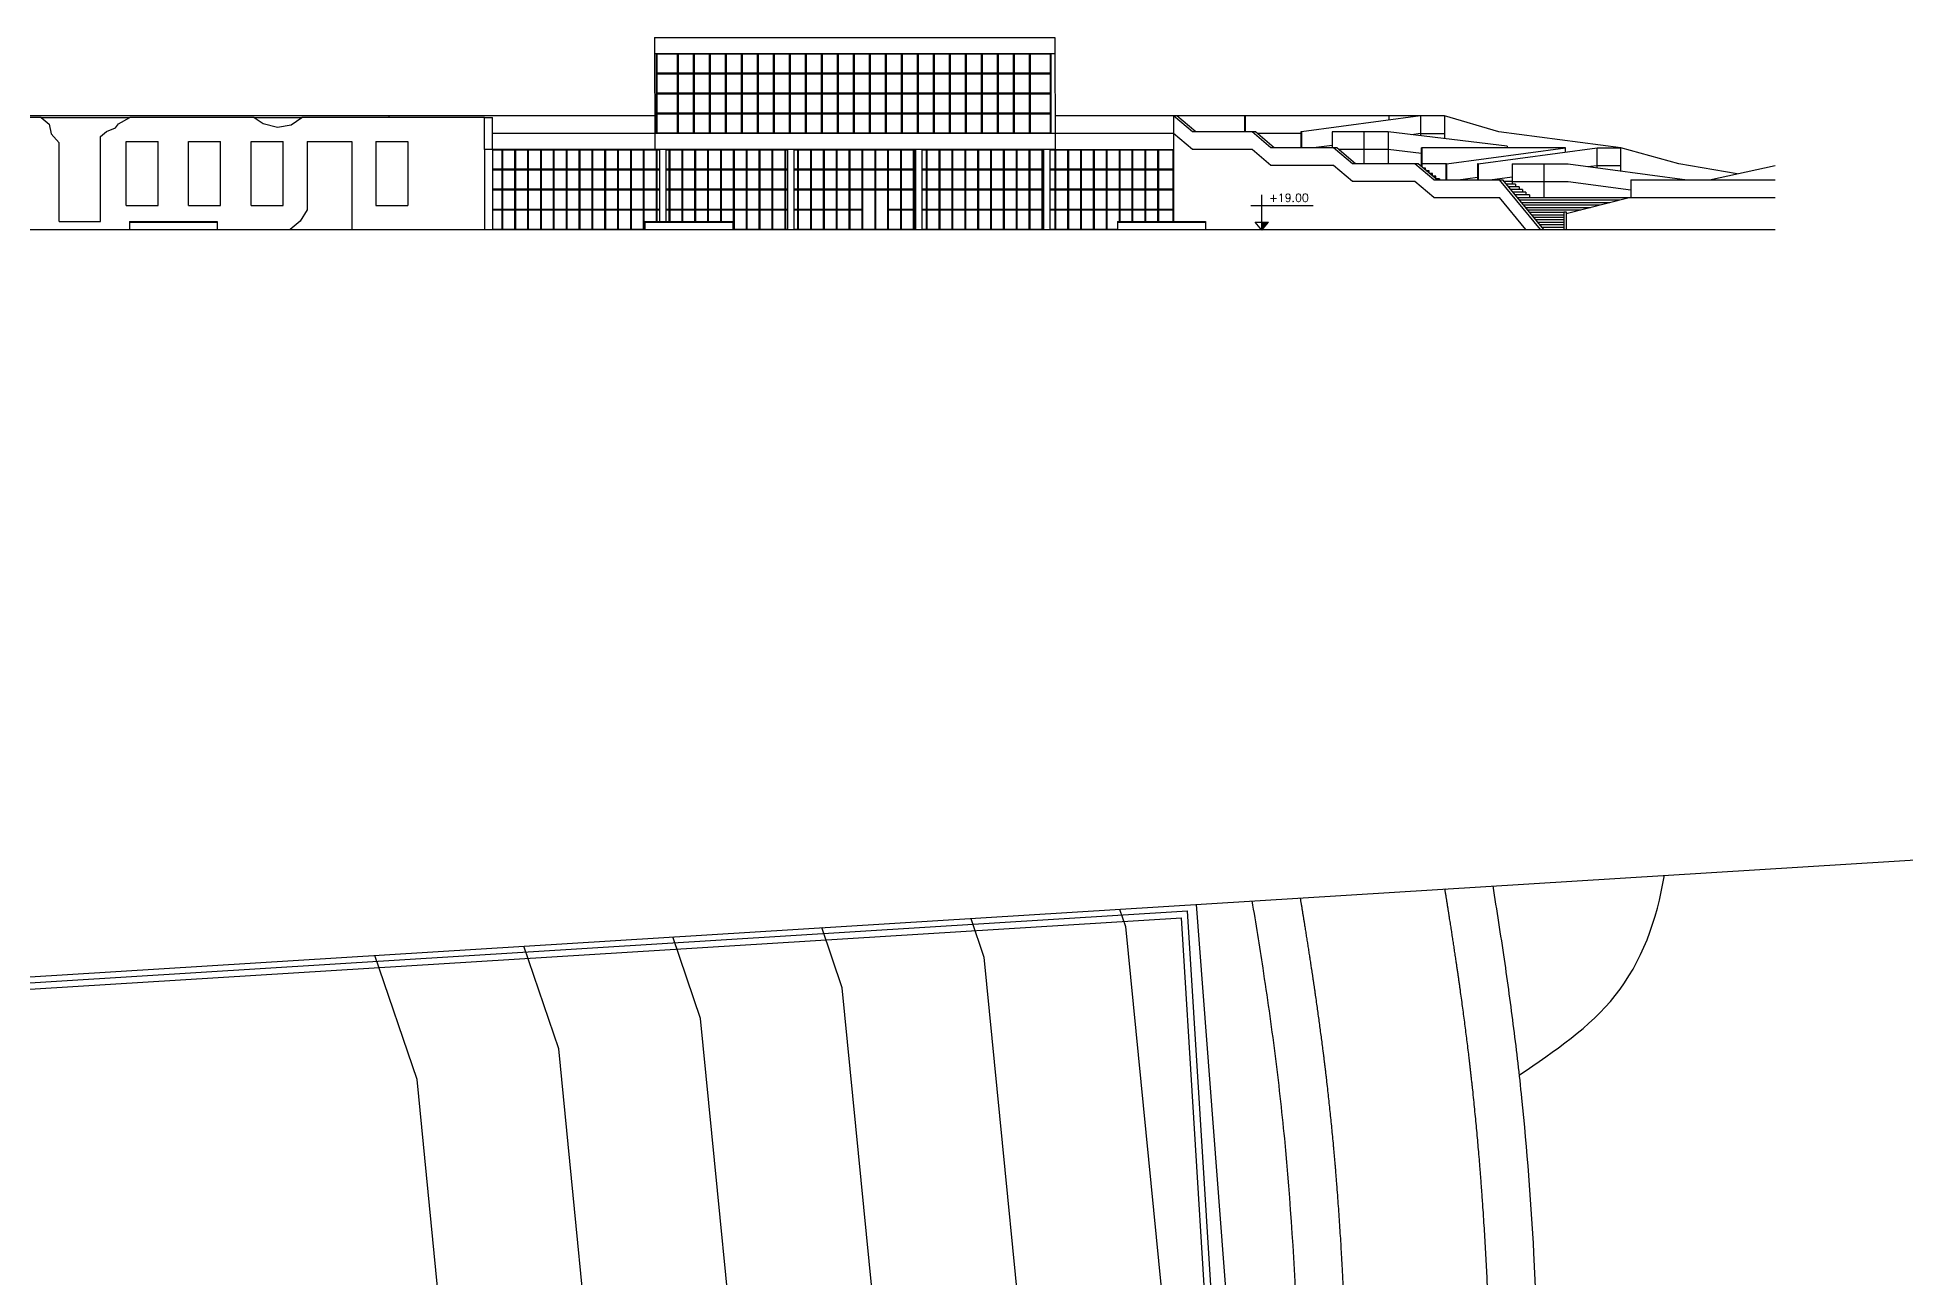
# Model space of a CAD drawing. Header units: millimetres. Extents: x 55520 to 96084, y -58491 to -49645.
# Drawn here: x 60601.8 to 60718.5, y -57414.5 to -57337 of the extents above; entities that cross this region are included whole.
import ezdxf
from ezdxf.enums import TextEntityAlignment as Align

# ---------------------------------------------------------------- set-up
doc = ezdxf.new("R2010")
doc.units = ezdxf.units.MM
for name, color, linetype in [('Alvenaria Corte', 30, 'Continuous'), ('Alvenaria Vista', 40, 'Continuous'), ('ARQ-COTAS', 1, 'Continuous'), ('ARQ-SÍMBOLOS', 2, 'Continuous'), ('ARQ-TEXTO2', 2, 'Continuous'), ('Caminhos Principais', 13, 'Continuous'), ('Cinza', 9, 'Continuous'), ('Curvas de Nível', 10, 'Continuous'), ('Edificações', 6, 'Continuous'), ('Linha Fina', 100, 'Continuous'), ('Pilares', 181, 'Continuous')]:
    doc.layers.add(name, color=color, linetype=linetype)
doc.styles.add('ROMANS', font='romans.shx')

# ---------------------------------------------------------------- blocks, each defined once
blk = doc.blocks.new('Nível_Fachada')
at = {"layer": 'ARQ-SÍMBOLOS'}
h = blk.add_hatch(color=1, dxfattribs=at)
h.dxf.hatch_style = 1
h.paths.add_polyline_path([(0.167, 0.202), (0, 0.202), (0, 0)])
at = {"layer": 'ARQ-SÍMBOLOS', "color": 1}
for p, q in [((-0.271, 0.613), (1.29, 0.613)), ((0, 0), (0, 0.884)), ((-0.167, 0.202), (0.167, 0.202)), ((0, 0), (-0.167, 0.202)), ((0, 0), (0.167, 0.202))]:
    blk.add_line(p, q, dxfattribs=at)
at = {"layer": 'ARQ-TEXTO2', "style": 'ROMANS'}
blk.add_attdef('NIVEL-ACABADO', text='', height=0.2, dxfattribs=at).set_placement((0.182, 0.647), align=Align.BOTTOM_LEFT)

msp = doc.modelspace()

# ---------------------------------------------------------------- linework, layer by layer
at = {"layer": 'Alvenaria Corte', "color": 1}
for p, q in [((60697.253, -57343.911), (60688.244, -57343.911)), ((60688.244, -57345.011), (60688.244, -57343.911)), ((60688.284, -57345.011), (60688.284, -57343.911)), ((60689.812, -57344.911), (60697.253, -57343.911)), ((60691.781, -57344.911), (60699.221, -57343.911)), ((60697.253, -57344.163), (60697.253, -57343.911)), ((60699.221, -57345.155), (60699.221, -57343.911)), ((60699.221, -57343.911), (60700.709, -57343.911)), ((60700.709, -57345.355), (60700.709, -57343.911)), ((60688.284, -57345.011), (60688.162, -57345.011)), ((60688.284, -57344.011), (60688.244, -57344.011)), ((60689.812, -57344.911), (60688.284, -57344.911)), ((60688.284, -57345.115), (60688.284, -57345.011)), ((60689.772, -57344.911), (60689.772, -57345.911)), ((60689.812, -57344.911), (60689.772, -57344.911)), ((60689.812, -57344.911), (60689.812, -57345.911)), ((60691.741, -57344.911), (60691.741, -57345.911)), ((60691.781, -57344.911), (60691.741, -57344.911)), ((60691.781, -57344.911), (60691.781, -57345.911)), ((60693.91, -57344.911), (60697.409, -57344.911)), ((60693.91, -57344.911), (60693.91, -57346.011)), ((60695.919, -57347.011), (60695.919, -57344.911)), ((60697.409, -57344.911), (60704.846, -57345.911)), ((60698.626, -57345.075), (60699.221, -57345.011)), ((60699.221, -57345.011), (60700.709, -57345.011)), ((60688.501, -57345.178), (60688.358, -57345.178)), ((60688.501, -57345.3), (60688.501, -57345.178)), ((60688.718, -57345.345), (60688.554, -57345.345)), ((60688.718, -57345.484), (60688.718, -57345.345)), ((60688.935, -57345.511), (60688.75, -57345.511)), ((60688.935, -57345.668), (60688.935, -57345.511)), ((60689.152, -57345.678), (60688.947, -57345.678)), ((60689.369, -57345.845), (60689.143, -57345.845)), ((60689.152, -57345.845), (60689.152, -57345.678)), ((60689.369, -57345.845), (60689.369, -57345.911)), ((60690.543, -57345.911), (60691.741, -57345.747)), ((60692.512, -57345.911), (60693.91, -57345.72)), ((60693.91, -57346.011), (60693.41, -57346.011)), ((60694.126, -57346.178), (60693.548, -57346.178)), ((60693.91, -57346.011), (60693.91, -57346.178)), ((60693.91, -57346.011), (60697.409, -57346.011)), ((60694.126, -57346.178), (60694.126, -57346.345)), ((60697.409, -57346.011), (60701.328, -57346.538)), ((60701.328, -57345.911), (60701.328, -57347.011)), ((60701.328, -57345.911), (60710.346, -57345.911)), ((60694.343, -57346.345), (60693.686, -57346.345)), ((60694.56, -57346.511), (60693.823, -57346.511)), ((60694.777, -57346.678), (60693.961, -57346.678)), ((60694.994, -57346.845), (60694.098, -57346.845)), ((60694.236, -57347.011), (60701.22, -57347.011)), ((60694.343, -57346.345), (60694.343, -57346.511)), ((60694.363, -57347.165), (60700.617, -57347.165)), ((60694.49, -57347.319), (60700.013, -57347.319)), ((60694.56, -57346.511), (60694.56, -57346.678)), ((60694.617, -57347.473), (60699.409, -57347.473)), ((60694.777, -57346.678), (60694.777, -57346.845)), ((60694.994, -57346.845), (60694.994, -57347.011)), ((60694.744, -57347.627), (60698.806, -57347.627)), ((60694.871, -57347.781), (60698.202, -57347.781)), ((60694.998, -57347.934), (60697.147, -57347.934)), ((60695.125, -57348.088), (60697.147, -57348.088)), ((60695.252, -57348.242), (60697.147, -57348.242)), ((60695.379, -57348.396), (60697.147, -57348.396)), ((60695.506, -57348.55), (60697.147, -57348.55)), ((60695.634, -57348.704), (60697.147, -57348.704)), ((60695.761, -57348.857), (60697.147, -57348.857))]:
    msp.add_line(p, q, dxfattribs=at)
at = {"layer": 'Alvenaria Corte'}
for p, q in [((60629.689, -57344.011), (60629.689, -57349.011)), ((60630.189, -57344.011), (60629.689, -57344.011)), ((60630.189, -57344.011), (60630.189, -57349.011)), ((60697.147, -57347.911), (60697.147, -57349.011)), ((60697.147, -57347.911), (60697.297, -57347.911)), ((60697.297, -57347.911), (60697.297, -57349.011)), ((60494.901, -57402.662), (60673.623, -57391.574)), ((60680.164, -57497.001), (60673.623, -57391.574)), ((60494.937, -57403.061), (60673.249, -57391.998)), ((60679.74, -57496.627), (60673.249, -57391.998))]:
    msp.add_line(p, q, dxfattribs=at)
at = {"layer": 'Alvenaria Corte', "color": 1}
msp.add_lwpolyline([(60707.969, -57345.532), (60704.325, -57344.911), (60700.709, -57343.911), (60693.075, -57342.911), (60689.677, -57341.911)], dxfattribs=at)
at = {"layer": 'Alvenaria Vista'}
for p, q in [((60640.326, -57337.011), (60665.325, -57337.011)), ((60640.326, -57337.011), (60640.346, -57344.011)), ((60640.328, -57338.011), (60665.328, -57338.011)), ((60665.096, -57343.011), (60665.096, -57338.011)), ((60665.325, -57337.011), (60665.345, -57344.011)), ((60601.996, -57342.011), (60598.414, -57342.011)), ((60615.297, -57342.011), (60607.531, -57342.011)), ((60629.689, -57342.011), (60618.278, -57342.011)), ((60629.689, -57342.011), (60630.189, -57342.011)), ((60629.689, -57344.011), (60629.689, -57342.011)), ((60630.189, -57344.011), (60630.189, -57342.011)), ((60603.105, -57348.511), (60603.105, -57343.603)), ((60605.705, -57348.511), (60605.705, -57343.197)), ((60665.343, -57343.011), (60640.343, -57343.011)), ((60665.345, -57344.011), (60640.346, -57344.011)), ((60640.652, -57348.511), (60640.652, -57344.011)), ((60641.052, -57348.511), (60641.052, -57344.011)), ((60648.652, -57349.011), (60648.652, -57344.011)), ((60649.052, -57349.011), (60649.052, -57344.011)), ((60656.652, -57349.011), (60656.652, -57344.011)), ((60657.052, -57349.011), (60657.052, -57344.011)), ((60664.652, -57349.011), (60664.652, -57344.011)), ((60665.052, -57349.011), (60665.052, -57344.011)), ((60689.013, -57345.911), (60687.836, -57344.911)), ((60689.221, -57345.911), (60688.044, -57344.911)), ((60689.013, -57347.011), (60687.836, -57346.011)), ((60689.013, -57345.911), (60693.328, -57345.911)), ((60695.68, -57349.011), (60693.12, -57345.911)), ((60695.888, -57349.011), (60693.328, -57345.911)), ((60689.013, -57347.011), (60693.12, -57347.011)), ((60694.771, -57349.011), (60693.12, -57347.011)), ((60701.22, -57347.011), (60710.346, -57347.011)), ((60603.105, -57348.511), (60605.705, -57348.511))]:
    msp.add_line(p, q, dxfattribs=at)
at = {"layer": 'Alvenaria Vista', "color": 1}
for p, q in [((60640.343, -57341.911), (60582.586, -57341.911)), ((60672.958, -57341.911), (60665.339, -57341.911)), ((60673.948, -57342.911), (60672.75, -57341.911)), ((60672.75, -57341.911), (60672.75, -57348.511)), ((60674.156, -57342.911), (60672.958, -57341.911)), ((60607.305, -57347.511), (60607.305, -57343.511)), ((60607.305, -57343.511), (60609.305, -57343.511)), ((60609.305, -57347.511), (60609.305, -57343.511)), ((60611.205, -57347.511), (60611.205, -57343.511)), ((60611.205, -57343.511), (60613.205, -57343.511)), ((60613.205, -57347.511), (60613.205, -57343.511)), ((60615.105, -57347.511), (60615.105, -57343.511)), ((60615.105, -57343.511), (60617.105, -57343.511)), ((60617.105, -57347.511), (60617.105, -57343.511)), ((60618.605, -57343.511), (60618.605, -57347.79)), ((60618.605, -57343.511), (60621.406, -57343.511)), ((60621.406, -57343.511), (60621.406, -57349.011)), ((60622.906, -57343.511), (60622.906, -57347.511)), ((60622.906, -57343.511), (60624.906, -57343.511)), ((60624.906, -57343.511), (60624.906, -57347.511)), ((60640.343, -57343.011), (60630.189, -57343.011)), ((60672.75, -57343.011), (60665.339, -57343.011)), ((60673.948, -57344.011), (60672.75, -57343.011)), ((60677.869, -57342.911), (60673.948, -57342.911)), ((60678.838, -57343.911), (60677.661, -57342.911)), ((60679.046, -57343.911), (60677.869, -57342.911)), ((60682.956, -57343.911), (60678.838, -57343.911)), ((60683.926, -57344.911), (60682.748, -57343.911)), ((60684.134, -57344.911), (60682.956, -57343.911)), ((60640.346, -57344.011), (60630.189, -57344.011)), ((60665.345, -57344.011), (60672.75, -57344.011)), ((60677.661, -57344.011), (60673.948, -57344.011)), ((60678.838, -57345.011), (60677.661, -57344.011)), ((60682.748, -57345.011), (60678.838, -57345.011)), ((60683.926, -57346.011), (60682.748, -57345.011)), ((60688.044, -57344.911), (60683.926, -57344.911)), ((60687.836, -57346.011), (60683.926, -57346.011)), ((60607.305, -57347.511), (60609.305, -57347.511)), ((60607.501, -57348.511), (60607.501, -57349.011)), ((60607.501, -57348.511), (60612.995, -57348.511)), ((60607.501, -57348.561), (60612.995, -57348.561)), ((60611.205, -57347.511), (60613.205, -57347.511)), ((60612.995, -57348.511), (60612.995, -57349.011)), ((60615.105, -57347.511), (60617.105, -57347.511)), ((60622.906, -57347.511), (60624.906, -57347.511)), ((60639.717, -57348.511), (60639.717, -57349.011)), ((60639.717, -57348.511), (60645.21, -57348.511)), ((60639.717, -57348.561), (60645.21, -57348.561)), ((60645.21, -57348.511), (60645.21, -57349.011)), ((60669.252, -57348.511), (60669.252, -57349.011)), ((60669.252, -57348.511), (60674.745, -57348.511)), ((60669.252, -57348.561), (60674.745, -57348.561)), ((60674.745, -57348.511), (60674.745, -57349.011))]:
    msp.add_line(p, q, dxfattribs=at)
at = {"layer": 'Alvenaria Vista'}
for points in [[(60601.996, -57342.011), (60602.498, -57342.433), (60602.618, -57343.03), (60603.105, -57343.603)], [(60605.705, -57343.197), (60606.072, -57342.887), (60606.634, -57342.66), (60606.825, -57342.421), (60607.531, -57342.011)], [(60615.297, -57342.011), (60615.856, -57342.393), (60616.763, -57342.628), (60617.62, -57342.48), (60618.278, -57342.011)], [(60706.236, -57345.911), (60710.346, -57345.011)], [(60697.297, -57348.011), (60701.22, -57347.011)]]:
    msp.add_lwpolyline(points, dxfattribs=at)
at = {"layer": 'Alvenaria Vista', "color": 1}
msp.add_lwpolyline([(60618.605, -57347.79), (60618.182, -57348.486), (60617.55, -57349.011)], dxfattribs=at)
at = {"layer": 'Alvenaria Vista'}
msp.add_open_spline([(60790.775, -57597.925), (60728.185, -57615.952), (60665.595, -57633.978), (60603.005, -57652.005), (60592.83, -57653.565), (60582.655, -57655.124), (60572.481, -57656.684), (60559.972, -57655.216), (60547.464, -57653.749), (60534.956, -57652.282), (60526.601, -57645.129), (60518.246, -57637.976), (60509.892, -57630.823), (60506.602, -57573.917), (60503.313, -57517.011), (60500.024, -57460.105), (60498.305, -57440.833), (60496.586, -57421.56), (60494.868, -57402.288)], degree=3, knots=[20.3224163, 20.3224163, 20.3224163, 20.3224163, 21.3053757, 21.3053757, 21.3053757, 22.3053757, 22.3053757, 22.3053757, 23.3053757, 23.3053757, 23.3053757, 24.3053757, 24.3053757, 24.3053757, 25.3053757, 25.3053757, 25.3053757, 25.5933686, 25.5933686, 25.5933686, 25.5933686], dxfattribs=at)
at = {"layer": 'ARQ-COTAS'}
msp.add_lwpolyline([(60344.416, -57411.622), (60777.55, -57384.75), (60797.729, -57710.008), (60364.595, -57736.88)], close=True, dxfattribs=at)
at = {"layer": 'Caminhos Principais'}
for points, weights, knots in [([(60788.593, -57562.76), (60787.662, -57563.218), (60786.737, -57563.69), (60782.873, -57565.724), (60779.994, -57567.399), (60777.178, -57569.173), (60777.176, -57569.174), (60777.174, -57569.176), (60777.172, -57569.177), (60777.004, -57569.282), (60776.837, -57569.388), (60776.67, -57569.493), (60776.028, -57569.898), (60775.269, -57569.914), (60774.61, -57569.536), (60774.437, -57569.437), (60774.263, -57569.338), (60774.09, -57569.239), (60774.09, -57569.238), (60774.089, -57569.238), (60774.088, -57569.238), (60771.828, -57567.942), (60769.544, -57566.654), (60765.107, -57564.228), (60762.96, -57563.087), (60758.949, -57561.042), (60757.105, -57560.134), (60753.411, -57558.348), (60751.559, -57557.469), (60744.32, -57554.047), (60738.969, -57551.538), (60728.852, -57546.172), (60724.094, -57543.318), (60718.112, -57538.773), (60716.442, -57537.372), (60713.712, -57534.795), (60712.607, -57533.654), (60710.52, -57531.27), (60709.534, -57530.023), (60707.664, -57527.415), (60706.78, -57526.057), (60703.993, -57521.348), (60702.311, -57517.771), (60699.433, -57510.213), (60698.235, -57506.231), (60696.255, -57498.022), (60695.474, -57493.797), (60694.413, -57486.437), (60694.055, -57483.323), (60693.484, -57477.113), (60693.27, -57474.015), (60692.767, -57464.227), (60692.682, -57457.56), (60692.673, -57441.457), (60692.834, -57432.047), (60692.561, -57419.403), (60692.447, -57416.145), (60692.112, -57410.16), (60691.911, -57407.433), (60691.457, -57402.702), (60691.229, -57400.697), (60690.713, -57396.716), (60690.426, -57394.736), (60689.987, -57391.908), (60689.851, -57391.053), (60689.711, -57390.199)], [1, 1, 1, 1, 1, 1, 1, 1, 1, 1, 1, 1, 0.904733183941, 0.904733183941, 1, 1, 1, 1, 1, 1, 1, 1, 1, 1, 1, 1, 1, 1, 1, 1, 1, 1, 1, 1, 1, 1, 1, 1, 1, 1, 1, 1, 1, 1, 1, 1, 1, 1, 1, 1, 1, 1, 1, 1, 1, 1, 1, 1, 1, 1, 1, 1, 1, 1, 1, 1], [379.7088408, 379.7088408, 379.7088408, 379.7088408, 382.7071075, 382.7071075, 392.3315388, 392.3315388, 392.3315388, 392.3391053, 392.3391053, 392.3391053, 392.9109723, 392.9109723, 392.9109723, 393.9933386, 393.9933386, 393.9933386, 394.5902903, 394.5902903, 394.5902903, 394.592674, 394.592674, 394.592674, 402.3867495, 402.3867495, 409.486967, 409.486967, 415.4137723, 415.4137723, 421.3405775, 421.3405775, 438.6317451, 438.6317451, 455.9229128, 455.9229128, 463.154846, 463.154846, 468.5563856, 468.5563856, 473.9579251, 473.9579251, 479.3594647, 479.3594647, 492.0118511, 492.0118511, 504.6642375, 504.6642375, 517.3166239, 517.3166239, 526.4992171, 526.4992171, 535.6818103, 535.6818103, 555.5778064, 555.5778064, 583.894567, 583.894567, 593.7399977, 593.7399977, 601.9956603, 601.9956603, 608.0686831, 608.0686831, 614.141706, 614.141706, 616.7792775, 616.7792775, 616.7792775, 616.7792775]), ([(60731.359, -57607.542), (60735.156, -57603.879), (60738.979, -57600.213), (60746.08, -57593.611), (60749.333, -57590.663), (60756.28, -57584.626), (60759.992, -57581.54), (60763.825, -57578.573), (60763.826, -57578.572), (60763.828, -57578.571), (60763.829, -57578.57), (60764.23, -57578.26), (60764.63, -57577.95), (60765.031, -57577.64), (60765.575, -57577.219), (60765.854, -57576.589), (60765.801, -57575.902), (60765.747, -57575.216), (60765.373, -57574.637), (60764.77, -57574.306), (60764.325, -57574.061), (60763.881, -57573.817), (60763.436, -57573.573), (60763.435, -57573.572), (60763.435, -57573.572), (60763.434, -57573.571), (60761.64, -57572.586), (60759.834, -57571.617), (60756.554, -57569.916), (60755.084, -57569.176), (60752.1, -57567.707), (60750.59, -57566.978), (60746.02, -57564.799), (60742.923, -57563.352), (60736.725, -57560.386), (60733.622, -57558.866), (60726.337, -57555.052), (60722.193, -57552.681), (60715.031, -57547.838), (60711.945, -57545.456), (60707.859, -57541.662), (60706.673, -57540.472), (60704.403, -57537.98), (60703.322, -57536.681), (60701.281, -57533.998), (60700.317, -57532.614), (60697.589, -57528.35), (60695.987, -57525.359), (60693.159, -57519.159), (60691.933, -57515.949), (60688.585, -57505.649), (60687.034, -57498.297), (60685.552, -57488.061), (60685.21, -57485.183), (60684.648, -57479.465), (60684.429, -57476.621), (60683.916, -57468.144), (60683.767, -57462.562), (60683.585, -57445.17), (60683.882, -57433.609), (60683.549, -57419.178), (60683.431, -57416.02), (60683.091, -57410.177), (60682.886, -57407.487), (60682.428, -57402.936), (60682.207, -57401.067), (60681.708, -57397.315), (60681.431, -57395.436), (60680.988, -57392.622), (60680.837, -57391.691), (60680.682, -57390.76)], [1, 1, 1, 1, 1, 1, 1, 1, 1, 1, 1, 1, 1, 1, 0.919934982122, 0.919934982122, 1, 0.919934982122, 0.919934982122, 1, 1, 1, 1, 1, 1, 1, 1, 1, 1, 1, 1, 1, 1, 1, 1, 1, 1, 1, 1, 1, 1, 1, 1, 1, 1, 1, 1, 1, 1, 1, 1, 1, 1, 1, 1, 1, 1, 1, 1, 1, 1, 1, 1, 1, 1, 1, 1, 1, 1, 1, 1], [3.300707, 3.300707, 3.300707, 3.300707, 19.1462391, 19.1462391, 32.1447126, 32.1447126, 46.2232747, 46.2232747, 46.2232747, 46.228431, 46.228431, 46.228431, 47.6993674, 47.6993674, 47.6993674, 48.6896462, 48.6896462, 48.6896462, 49.679925, 49.679925, 49.679925, 51.2199004, 51.2199004, 51.2199004, 51.2231266, 51.2231266, 51.2231266, 57.4374364, 57.4374364, 62.3872551, 62.3872551, 67.3370738, 67.3370738, 77.2367112, 77.2367112, 87.1363486, 87.1363486, 100.8303464, 100.8303464, 112.0941348, 112.0941348, 116.9322561, 116.9322561, 121.7703773, 121.7703773, 126.6084985, 126.6084985, 136.2847409, 136.2847409, 145.9609833, 145.9609833, 166.6496983, 166.6496983, 174.7380565, 174.7380565, 182.8264147, 182.8264147, 199.0031311, 199.0031311, 233.856655, 233.856655, 243.7192597, 243.7192597, 252.2439902, 252.2439902, 258.2313246, 258.2313246, 264.218659, 264.218659, 267.1683497, 267.1683497, 267.1683497, 267.1683497])]:
    msp.add_rational_spline(points, weights, degree=3, knots=knots, dxfattribs=at)
for points, knots in [([(60788.393, -57559.523), (60787.662, -57559.872), (60786.936, -57560.229), (60783.719, -57561.853), (60781.276, -57563.2), (60777.77, -57565.275), (60776.67, -57565.948), (60775.579, -57566.634), (60775.39, -57566.526), (60775.201, -57566.418), (60773.015, -57565.169), (60770.995, -57564.032), (60767.006, -57561.845), (60765.041, -57560.794), (60761.873, -57559.161), (60760.696, -57558.568), (60758.345, -57557.403), (60757.167, -57556.829), (60753.634, -57555.128), (60751.281, -57554.02), (60744.291, -57550.716), (60739.722, -57548.538), (60731.097, -57543.97), (60727.044, -57541.581), (60720.756, -57537.097), (60718.327, -57535.1), (60715.423, -57532.238), (60714.719, -57531.498), (60713.258, -57529.856), (60712.507, -57528.938), (60711.059, -57527.027), (60710.365, -57526.036), (60708.367, -57522.957), (60707.15, -57520.766), (60703.72, -57513.616), (60701.878, -57508.248), (60699.017, -57496.916), (60697.996, -57490.956), (60696.955, -57482.185), (60696.691, -57479.415), (60696.269, -57473.884), (60696.111, -57471.12), (60695.76, -57462.83), (60695.688, -57457.306), (60695.665, -57443.381), (60695.796, -57434.977), (60695.643, -57422.018), (60695.522, -57417.476), (60695.094, -57409.71), (60694.851, -57406.488), (60694.372, -57401.808), (60694.204, -57400.352), (60693.838, -57397.462), (60693.64, -57396.026), (60693.206, -57393.06), (60692.967, -57391.533), (60692.72, -57390.013)], [648.6141934, 648.6141934, 648.6141934, 648.6141934, 650.8894066, 650.8894066, 658.7575786, 658.7575786, 662.4076466, 662.4076466, 662.4076466, 663.0563843, 663.0563843, 669.889763, 669.889763, 676.3361777, 676.3361777, 680.087669, 680.087669, 683.8391603, 683.8391603, 691.3421429, 691.3421429, 706.3388299, 706.3388299, 721.335517, 721.335517, 732.2650832, 732.2650832, 735.9601657, 735.9601657, 740.2703035, 740.2703035, 744.5804412, 744.5804412, 753.2007168, 753.2007168, 771.2526962, 771.2526962, 789.3046755, 789.3046755, 797.6097083, 797.6097083, 805.914741, 805.914741, 822.5248065, 822.5248065, 847.7644306, 847.7644306, 861.3504016, 861.3504016, 870.9602457, 870.9602457, 875.2966967, 875.2966967, 879.6331477, 879.6331477, 884.2905991, 884.2905991, 884.2905991, 884.2905991]), ([(60727.964, -57606.649), (60735.485, -57599.388), (60743.118, -57592.057), (60754.33, -57582.359), (60757.461, -57579.753), (60761.117, -57576.878), (60761.552, -57576.539), (60761.989, -57576.201), (60761.321, -57575.834), (60760.651, -57575.469), (60758.737, -57574.437), (60757.488, -57573.777), (60755.298, -57572.647), (60754.359, -57572.172), (60752.456, -57571.223), (60751.494, -57570.752), (60748.583, -57569.34), (60746.608, -57568.402), (60740.621, -57565.572), (60736.546, -57563.66), (60728.439, -57559.588), (60724.405, -57557.428), (60716.59, -57552.63), (60712.806, -57549.99), (60707.766, -57545.697), (60706.305, -57544.346), (60703.996, -57541.995), (60703.112, -57541.038), (60701.407, -57539.063), (60700.59, -57538.049), (60698.238, -57534.942), (60696.805, -57532.779), (60692.894, -57526.12), (60690.773, -57521.418), (60687.282, -57511.706), (60685.912, -57506.695), (60683.74, -57496.562), (60682.94, -57491.442), (60681.727, -57481.072), (60681.333, -57475.841), (60680.835, -57465.524), (60680.731, -57460.436), (60680.631, -57446.723), (60680.768, -57438.24), (60680.681, -57421.7), (60680.455, -57413.645), (60679.528, -57404.022), (60679.329, -57402.26), (60678.874, -57398.713), (60678.619, -57396.933), (60678.132, -57393.75), (60677.906, -57392.351), (60677.672, -57390.946)], [0, 0, 0, 0, 31.4096718, 31.4096718, 43.1663985, 43.1663985, 44.747182, 44.747182, 44.747182, 47.0850167, 47.0850167, 51.4159509, 51.4159509, 54.6318345, 54.6318345, 57.8477182, 57.8477182, 64.2794854, 64.2794854, 77.14302, 77.14302, 90.0065545, 90.0065545, 102.8700891, 102.8700891, 108.357779, 108.357779, 111.9079407, 111.9079407, 115.4581024, 115.4581024, 122.5584259, 122.5584259, 136.6347641, 136.6347641, 150.7111024, 150.7111024, 164.7874406, 164.7874406, 179.4660261, 179.4660261, 194.1446116, 194.1446116, 219.5869132, 219.5869132, 245.0292148, 245.0292148, 250.783382, 250.783382, 256.5375492, 256.5375492, 261.0160037, 261.0160037, 261.0160037, 261.0160037])]:
    msp.add_open_spline(points, degree=3, knots=knots, dxfattribs=at)
at = {"layer": 'Cinza'}
for p, q in [((60640.451, -57343.011), (60640.451, -57338.011)), ((60640.451, -57338.041), (60665.096, -57338.041)), ((60640.481, -57343.011), (60640.481, -57338.011)), ((60641.758, -57343.011), (60641.758, -57338.011)), ((60641.788, -57343.011), (60641.788, -57338.011)), ((60641.818, -57343.011), (60641.818, -57338.011)), ((60642.758, -57343.011), (60642.758, -57338.011)), ((60642.788, -57343.011), (60642.788, -57338.011)), ((60642.818, -57343.011), (60642.818, -57338.011)), ((60643.758, -57343.011), (60643.758, -57338.011)), ((60643.788, -57343.011), (60643.788, -57338.011)), ((60643.818, -57343.011), (60643.818, -57338.011)), ((60644.758, -57343.011), (60644.758, -57338.011)), ((60644.788, -57343.011), (60644.788, -57338.011)), ((60644.818, -57343.011), (60644.818, -57338.011)), ((60645.758, -57343.011), (60645.758, -57338.011)), ((60645.788, -57343.011), (60645.788, -57338.011)), ((60645.818, -57343.011), (60645.818, -57338.011)), ((60646.758, -57343.011), (60646.758, -57338.011)), ((60646.788, -57343.011), (60646.788, -57338.011)), ((60646.818, -57343.011), (60646.818, -57338.011)), ((60647.758, -57343.011), (60647.758, -57338.011)), ((60647.788, -57343.011), (60647.788, -57338.011)), ((60647.818, -57343.011), (60647.818, -57338.011)), ((60648.758, -57343.011), (60648.758, -57338.011)), ((60648.788, -57343.011), (60648.788, -57338.011)), ((60648.818, -57343.011), (60648.818, -57338.011)), ((60649.758, -57343.011), (60649.758, -57338.011)), ((60649.788, -57343.011), (60649.788, -57338.011)), ((60649.818, -57343.011), (60649.818, -57338.011)), ((60650.758, -57343.011), (60650.758, -57338.011)), ((60650.788, -57343.011), (60650.788, -57338.011)), ((60650.818, -57343.011), (60650.818, -57338.011)), ((60651.758, -57343.011), (60651.758, -57338.011)), ((60651.788, -57343.011), (60651.788, -57338.011)), ((60651.818, -57343.011), (60651.818, -57338.011)), ((60652.758, -57343.011), (60652.758, -57338.011)), ((60652.788, -57343.011), (60652.788, -57338.011)), ((60652.818, -57343.011), (60652.818, -57338.011)), ((60653.758, -57343.011), (60653.758, -57338.011)), ((60653.788, -57343.011), (60653.788, -57338.011)), ((60653.818, -57343.011), (60653.818, -57338.011)), ((60654.758, -57343.011), (60654.758, -57338.011)), ((60654.788, -57343.011), (60654.788, -57338.011)), ((60654.818, -57343.011), (60654.818, -57338.011)), ((60655.758, -57343.011), (60655.758, -57338.011)), ((60655.788, -57343.011), (60655.788, -57338.011)), ((60655.818, -57343.011), (60655.818, -57338.011)), ((60656.758, -57343.011), (60656.758, -57338.011)), ((60656.788, -57343.011), (60656.788, -57338.011)), ((60656.818, -57343.011), (60656.818, -57338.011)), ((60657.758, -57343.011), (60657.758, -57338.011)), ((60657.788, -57343.011), (60657.788, -57338.011)), ((60657.818, -57343.011), (60657.818, -57338.011)), ((60658.758, -57343.011), (60658.758, -57338.011)), ((60658.788, -57343.011), (60658.788, -57338.011)), ((60658.818, -57343.011), (60658.818, -57338.011)), ((60659.758, -57343.011), (60659.758, -57338.011)), ((60659.788, -57343.011), (60659.788, -57338.011)), ((60659.818, -57343.011), (60659.818, -57338.011)), ((60660.758, -57343.011), (60660.758, -57338.011)), ((60660.788, -57343.011), (60660.788, -57338.011)), ((60660.818, -57343.011), (60660.818, -57338.011)), ((60661.758, -57343.011), (60661.758, -57338.011)), ((60661.788, -57343.011), (60661.788, -57338.011)), ((60661.818, -57343.011), (60661.818, -57338.011)), ((60662.758, -57343.011), (60662.758, -57338.011)), ((60662.788, -57343.011), (60662.788, -57338.011)), ((60662.818, -57343.011), (60662.818, -57338.011)), ((60663.758, -57343.011), (60663.758, -57338.011)), ((60663.788, -57343.011), (60663.788, -57338.011)), ((60663.818, -57343.011), (60663.818, -57338.011)), ((60665.066, -57343.011), (60665.066, -57338.011)), ((60640.451, -57339.231), (60665.096, -57339.231)), ((60640.451, -57339.261), (60665.096, -57339.261)), ((60640.451, -57339.291), (60665.096, -57339.291)), ((60640.451, -57340.481), (60665.096, -57340.481)), ((60640.451, -57340.511), (60665.096, -57340.511)), ((60640.451, -57340.541), (60665.096, -57340.541)), ((60640.451, -57341.731), (60665.096, -57341.731)), ((60640.451, -57341.761), (60665.096, -57341.761)), ((60640.451, -57341.791), (60665.096, -57341.791)), ((60640.451, -57342.981), (60665.096, -57342.981)), ((60630.189, -57344.041), (60640.652, -57344.041)), ((60630.794, -57349.011), (60630.794, -57344.011)), ((60630.818, -57349.011), (60630.818, -57344.011)), ((60630.842, -57349.011), (60630.842, -57344.011)), ((60631.597, -57349.011), (60631.597, -57344.011)), ((60631.621, -57349.011), (60631.621, -57344.011)), ((60631.645, -57349.011), (60631.645, -57344.011)), ((60632.401, -57349.011), (60632.401, -57344.011)), ((60632.425, -57349.011), (60632.425, -57344.011)), ((60632.449, -57349.011), (60632.449, -57344.011)), ((60633.204, -57349.011), (60633.204, -57344.011)), ((60633.228, -57349.011), (60633.228, -57344.011)), ((60633.253, -57349.011), (60633.253, -57344.011)), ((60634.008, -57349.011), (60634.008, -57344.011)), ((60634.032, -57349.011), (60634.032, -57344.011)), ((60634.056, -57349.011), (60634.056, -57344.011)), ((60634.812, -57349.011), (60634.812, -57344.011)), ((60634.836, -57349.011), (60634.836, -57344.011)), ((60634.86, -57349.011), (60634.86, -57344.011)), ((60635.615, -57349.011), (60635.615, -57344.011)), ((60635.639, -57349.011), (60635.639, -57344.011)), ((60635.663, -57349.011), (60635.663, -57344.011)), ((60636.419, -57349.011), (60636.419, -57344.011)), ((60636.443, -57349.011), (60636.443, -57344.011)), ((60636.467, -57349.011), (60636.467, -57344.011)), ((60637.222, -57349.011), (60637.222, -57344.011)), ((60637.246, -57349.011), (60637.246, -57344.011)), ((60637.271, -57349.011), (60637.271, -57344.011)), ((60638.026, -57349.011), (60638.026, -57344.011)), ((60638.05, -57349.011), (60638.05, -57344.011)), ((60638.074, -57349.011), (60638.074, -57344.011)), ((60638.829, -57349.011), (60638.829, -57344.011)), ((60638.854, -57349.011), (60638.854, -57344.011)), ((60638.878, -57349.011), (60638.878, -57344.011)), ((60639.633, -57349.011), (60639.633, -57344.011)), ((60639.657, -57349.011), (60639.657, -57344.011)), ((60639.681, -57349.011), (60639.681, -57344.011)), ((60640.437, -57348.511), (60640.437, -57344.011)), ((60640.461, -57348.511), (60640.461, -57344.011)), ((60640.485, -57348.511), (60640.485, -57344.011)), ((60641.052, -57344.041), (60648.652, -57344.041)), ((60641.24, -57348.511), (60641.24, -57344.011)), ((60641.264, -57348.511), (60641.264, -57344.011)), ((60641.289, -57348.511), (60641.289, -57344.011)), ((60642.044, -57348.511), (60642.044, -57344.011)), ((60642.068, -57348.511), (60642.068, -57344.011)), ((60642.092, -57348.511), (60642.092, -57344.011)), ((60642.847, -57348.511), (60642.847, -57344.011)), ((60642.872, -57348.511), (60642.872, -57344.011)), ((60642.896, -57348.511), (60642.896, -57344.011)), ((60643.651, -57348.511), (60643.651, -57344.011)), ((60643.675, -57348.511), (60643.675, -57344.011)), ((60643.699, -57348.511), (60643.699, -57344.011)), ((60644.455, -57348.511), (60644.455, -57344.011)), ((60644.479, -57348.511), (60644.479, -57344.011)), ((60644.503, -57348.511), (60644.503, -57344.011)), ((60645.258, -57349.011), (60645.258, -57344.011)), ((60645.282, -57349.011), (60645.282, -57344.011)), ((60645.306, -57349.011), (60645.306, -57344.011)), ((60646.062, -57349.011), (60646.062, -57344.011)), ((60646.086, -57349.011), (60646.086, -57344.011)), ((60646.11, -57349.011), (60646.11, -57344.011)), ((60646.865, -57349.011), (60646.865, -57344.011)), ((60646.89, -57349.011), (60646.89, -57344.011)), ((60646.914, -57349.011), (60646.914, -57344.011)), ((60647.669, -57349.011), (60647.669, -57344.011)), ((60647.693, -57349.011), (60647.693, -57344.011)), ((60647.717, -57349.011), (60647.717, -57344.011)), ((60648.473, -57349.011), (60648.473, -57344.011)), ((60648.497, -57349.011), (60648.497, -57344.011)), ((60648.521, -57349.011), (60648.521, -57344.011)), ((60649.052, -57344.041), (60656.652, -57344.041)), ((60649.276, -57349.011), (60649.276, -57344.011)), ((60649.3, -57349.011), (60649.3, -57344.011)), ((60649.324, -57349.011), (60649.324, -57344.011)), ((60650.08, -57349.011), (60650.08, -57344.011)), ((60650.104, -57349.011), (60650.104, -57344.011)), ((60650.128, -57349.011), (60650.128, -57344.011)), ((60650.883, -57349.011), (60650.883, -57344.011)), ((60650.908, -57349.011), (60650.908, -57344.011)), ((60650.932, -57349.011), (60650.932, -57344.011)), ((60651.687, -57349.011), (60651.687, -57344.011)), ((60651.711, -57349.011), (60651.711, -57344.011)), ((60651.735, -57349.011), (60651.735, -57344.011)), ((60652.491, -57349.011), (60652.491, -57344.011)), ((60652.515, -57349.011), (60652.515, -57344.011)), ((60652.539, -57349.011), (60652.539, -57344.011)), ((60653.294, -57349.011), (60653.294, -57344.011)), ((60653.318, -57349.011), (60653.318, -57344.011)), ((60653.342, -57349.011), (60653.342, -57344.011)), ((60654.098, -57349.011), (60654.098, -57344.011)), ((60654.122, -57349.011), (60654.122, -57344.011)), ((60654.146, -57349.011), (60654.146, -57344.011)), ((60654.901, -57349.011), (60654.901, -57344.011)), ((60654.926, -57349.011), (60654.926, -57344.011)), ((60654.95, -57349.011), (60654.95, -57344.011)), ((60655.705, -57349.011), (60655.705, -57344.011)), ((60655.729, -57349.011), (60655.729, -57344.011)), ((60655.753, -57349.011), (60655.753, -57344.011)), ((60656.509, -57349.011), (60656.509, -57344.011)), ((60656.533, -57349.011), (60656.533, -57344.011)), ((60656.557, -57349.011), (60656.557, -57344.011)), ((60657.052, -57344.041), (60664.652, -57344.041)), ((60657.312, -57349.011), (60657.312, -57344.011)), ((60657.336, -57349.011), (60657.336, -57344.011)), ((60657.36, -57349.011), (60657.36, -57344.011)), ((60658.116, -57349.011), (60658.116, -57344.011)), ((60658.14, -57349.011), (60658.14, -57344.011)), ((60658.164, -57349.011), (60658.164, -57344.011)), ((60658.919, -57349.011), (60658.919, -57344.011)), ((60658.944, -57349.011), (60658.944, -57344.011)), ((60658.968, -57349.011), (60658.968, -57344.011)), ((60659.723, -57349.011), (60659.723, -57344.011)), ((60659.747, -57349.011), (60659.747, -57344.011)), ((60659.771, -57349.011), (60659.771, -57344.011)), ((60660.527, -57349.011), (60660.527, -57344.011)), ((60660.551, -57349.011), (60660.551, -57344.011)), ((60660.575, -57349.011), (60660.575, -57344.011)), ((60661.33, -57349.011), (60661.33, -57344.011)), ((60661.354, -57349.011), (60661.354, -57344.011)), ((60661.378, -57349.011), (60661.378, -57344.011)), ((60662.134, -57349.011), (60662.134, -57344.011)), ((60662.158, -57349.011), (60662.158, -57344.011)), ((60662.182, -57349.011), (60662.182, -57344.011)), ((60662.937, -57349.011), (60662.937, -57344.011)), ((60662.962, -57349.011), (60662.962, -57344.011)), ((60662.986, -57349.011), (60662.986, -57344.011)), ((60663.741, -57349.011), (60663.741, -57344.011)), ((60663.765, -57349.011), (60663.765, -57344.011)), ((60663.789, -57349.011), (60663.789, -57344.011)), ((60664.545, -57349.011), (60664.545, -57344.011)), ((60664.569, -57349.011), (60664.569, -57344.011)), ((60664.593, -57349.011), (60664.593, -57344.011)), ((60665.052, -57344.041), (60672.75, -57344.041)), ((60665.348, -57349.011), (60665.348, -57344.011)), ((60665.372, -57349.011), (60665.372, -57344.011)), ((60665.396, -57349.011), (60665.396, -57344.011)), ((60666.152, -57349.011), (60666.152, -57344.011)), ((60666.176, -57349.011), (60666.176, -57344.011)), ((60666.2, -57349.011), (60666.2, -57344.011)), ((60666.955, -57349.011), (60666.955, -57344.011)), ((60666.98, -57349.011), (60666.98, -57344.011)), ((60667.004, -57349.011), (60667.004, -57344.011)), ((60667.759, -57349.011), (60667.759, -57344.011)), ((60667.783, -57349.011), (60667.783, -57344.011)), ((60667.807, -57349.011), (60667.807, -57344.011)), ((60668.563, -57349.011), (60668.563, -57344.011)), ((60668.587, -57349.011), (60668.587, -57344.011)), ((60668.611, -57349.011), (60668.611, -57344.011)), ((60669.366, -57348.511), (60669.366, -57344.011)), ((60669.39, -57348.511), (60669.39, -57344.011)), ((60669.414, -57348.511), (60669.414, -57344.011)), ((60670.17, -57348.511), (60670.17, -57344.011)), ((60670.194, -57348.511), (60670.194, -57344.011)), ((60670.218, -57348.511), (60670.218, -57344.011)), ((60670.973, -57348.511), (60670.973, -57344.011)), ((60670.998, -57348.511), (60670.998, -57344.011)), ((60671.022, -57348.511), (60671.022, -57344.011)), ((60671.777, -57348.511), (60671.777, -57344.011)), ((60671.801, -57348.511), (60671.801, -57344.011)), ((60671.825, -57348.511), (60671.825, -57344.011)), ((60672.726, -57348.511), (60672.726, -57344.011)), ((60630.189, -57345.231), (60640.652, -57345.231)), ((60630.189, -57345.261), (60640.652, -57345.261)), ((60630.189, -57345.291), (60640.652, -57345.291)), ((60641.052, -57345.231), (60648.652, -57345.231)), ((60641.052, -57345.261), (60648.652, -57345.261)), ((60641.052, -57345.291), (60648.652, -57345.291)), ((60649.052, -57345.231), (60656.652, -57345.231)), ((60649.052, -57345.261), (60656.652, -57345.261)), ((60649.052, -57345.291), (60656.652, -57345.291)), ((60657.052, -57345.231), (60664.652, -57345.231)), ((60657.052, -57345.261), (60664.652, -57345.261)), ((60657.052, -57345.291), (60664.652, -57345.291)), ((60665.052, -57345.231), (60672.75, -57345.231)), ((60665.052, -57345.261), (60672.75, -57345.261)), ((60665.052, -57345.291), (60672.75, -57345.291)), ((60630.189, -57346.481), (60640.652, -57346.481)), ((60630.189, -57346.511), (60640.652, -57346.511)), ((60630.189, -57346.541), (60640.652, -57346.541)), ((60641.052, -57346.481), (60648.652, -57346.481)), ((60641.052, -57346.511), (60648.652, -57346.511)), ((60641.052, -57346.541), (60648.652, -57346.541)), ((60649.052, -57346.481), (60656.652, -57346.481)), ((60649.052, -57346.511), (60656.652, -57346.511)), ((60649.052, -57346.541), (60656.652, -57346.541)), ((60657.052, -57346.481), (60664.652, -57346.481)), ((60657.052, -57346.511), (60664.652, -57346.511)), ((60657.052, -57346.541), (60664.652, -57346.541)), ((60665.052, -57346.481), (60672.75, -57346.481)), ((60665.052, -57346.511), (60672.75, -57346.511)), ((60665.052, -57346.541), (60672.75, -57346.541)), ((60630.189, -57347.731), (60640.652, -57347.731)), ((60630.189, -57347.761), (60640.652, -57347.761)), ((60630.189, -57347.791), (60640.652, -57347.791)), ((60641.052, -57347.731), (60648.652, -57347.731)), ((60641.052, -57347.761), (60648.652, -57347.761)), ((60641.052, -57347.791), (60648.652, -57347.791)), ((60649.052, -57347.731), (60653.318, -57347.731)), ((60649.052, -57347.761), (60653.318, -57347.761)), ((60649.052, -57347.791), (60653.318, -57347.791)), ((60654.926, -57347.731), (60656.652, -57347.731)), ((60654.926, -57347.761), (60656.652, -57347.761)), ((60654.926, -57347.791), (60656.652, -57347.791)), ((60657.052, -57347.731), (60664.652, -57347.731)), ((60657.052, -57347.761), (60664.652, -57347.761)), ((60657.052, -57347.791), (60664.652, -57347.791)), ((60665.052, -57347.731), (60672.75, -57347.731)), ((60665.052, -57347.761), (60672.75, -57347.761)), ((60665.052, -57347.791), (60672.75, -57347.791)), ((60630.189, -57348.981), (60639.717, -57348.981)), ((60645.21, -57348.981), (60648.652, -57348.981)), ((60649.052, -57348.981), (60656.652, -57348.981)), ((60657.052, -57348.981), (60664.652, -57348.981)), ((60665.052, -57348.981), (60669.252, -57348.981))]:
    msp.add_line(p, q, dxfattribs=at)
msp.add_open_spline([(60694.372, -57401.808), (60696.576, -57400.325), (60701.099, -57397.282), (60702.97, -57392.139), (60703.43, -57389.348)], degree=3, knots=[0, 0, 0, 0, 7.7621483, 15.930699, 15.930699, 15.930699, 15.930699], dxfattribs=at)
at = {"layer": 'Curvas de Nível', "color": 251}
for points in [[(60669.384, -57391.46), (60669.752, -57392.543), (60673.246, -57427.977), (60660.516, -57494.546), (60643.974, -57509.194), (60666.689, -57524.714), (60717.033, -57562.968), (60728.619, -57559.631)], [(60703.317, -57541.242), (60671.953, -57517.411), (60658.585, -57508.277), (60668.78, -57499.25), (60677.627, -57436.161), (60674.196, -57391.162)], [(60752.804, -57571.398), (60750.255, -57572.132), (60713.164, -57582.815), (60679.584, -57555.325), (60620.717, -57515.104), (60625.73, -57501.307), (60643.989, -57485.138), (60655.078, -57427.153), (60652.042, -57396.369), (60650.768, -57392.615)], [(60660.076, -57392.038), (60660.897, -57394.456), (60664.162, -57427.565), (60652.252, -57489.842), (60633.409, -57506.529), (60631.561, -57511.613), (60661.424, -57532.017), (60715.184, -57572.867), (60740.581, -57565.552)], [(60602.417, -57522.69), (60602.404, -57512.8), (60610.374, -57490.862), (60627.462, -57475.73), (60636.909, -57426.329), (60634.332, -57400.195), (60632.151, -57393.77)], [(60615.865, -57522.69), (60611.413, -57519.647), (60611.406, -57514.378), (60618.052, -57496.084), (60635.725, -57480.434), (60645.994, -57426.741), (60643.187, -57398.282), (60641.459, -57393.193)]]:
    msp.add_lwpolyline(points, dxfattribs=at)
at = {"layer": 'Curvas de Nível'}
msp.add_lwpolyline([(60593.417, -57522.69), (60593.401, -57511.221), (60602.695, -57485.64), (60619.198, -57471.026), (60627.825, -57425.917), (60625.477, -57402.108), (60622.843, -57394.348)], dxfattribs=at)
at = {"layer": 'Edificações'}
msp.add_line((60623.727, -57342.011), (60623.727, -57341.911), dxfattribs=at)
at = {"layer": 'Linha Fina'}
for p, q in [((60601.996, -57342.011), (60607.531, -57342.011)), ((60615.297, -57342.011), (60618.278, -57342.011)), ((60677.212, -57342.911), (60677.212, -57341.911)), ((60677.252, -57342.911), (60677.252, -57341.911)), ((60688.186, -57341.911), (60680.749, -57342.911)), ((60686.22, -57342.176), (60686.22, -57341.911)), ((60688.186, -57341.911), (60688.186, -57343.157)), ((60689.677, -57341.911), (60689.677, -57343.337)), ((60680.709, -57343.011), (60677.987, -57343.011)), ((60680.709, -57342.911), (60680.709, -57343.911)), ((60680.749, -57342.911), (60680.709, -57342.911)), ((60680.749, -57342.911), (60680.749, -57343.911)), ((60682.659, -57343.755), (60681.493, -57343.911)), ((60686.16, -57342.911), (60682.659, -57342.911)), ((60682.659, -57342.911), (60682.659, -57343.911)), ((60684.668, -57344.911), (60684.668, -57342.911)), ((60686.16, -57342.911), (60686.16, -57344.911)), ((60693.596, -57343.811), (60686.16, -57342.911)), ((60688.186, -57343.011), (60687.618, -57343.088)), ((60688.186, -57343.011), (60689.677, -57343.011)), ((60693.596, -57343.811), (60693.596, -57343.911)), ((60686.16, -57344.011), (60683.074, -57344.011)), ((60688.244, -57344.264), (60686.16, -57344.011))]:
    msp.add_line(p, q, dxfattribs=at)
msp.add_lwpolyline([(60689.677, -57341.911), (60672.958, -57341.911)], dxfattribs=at)
at = {"layer": 'Pilares'}
msp.add_line((60582.268, -57349.011), (60710.346, -57349.011), dxfattribs=at)

# ---------------------------------------------------------------- block references
at = {"layer": 'ARQ-SÍMBOLOS', "xscale": 2.5, "yscale": 2.5, "zscale": 2.5}
msp.add_blockref('Nível_Fachada', (60678.262, -57349.049), dxfattribs=at).add_auto_attribs({'NIVEL-ACABADO': '+19.00 '})

doc.saveas('drawing.dxf')
